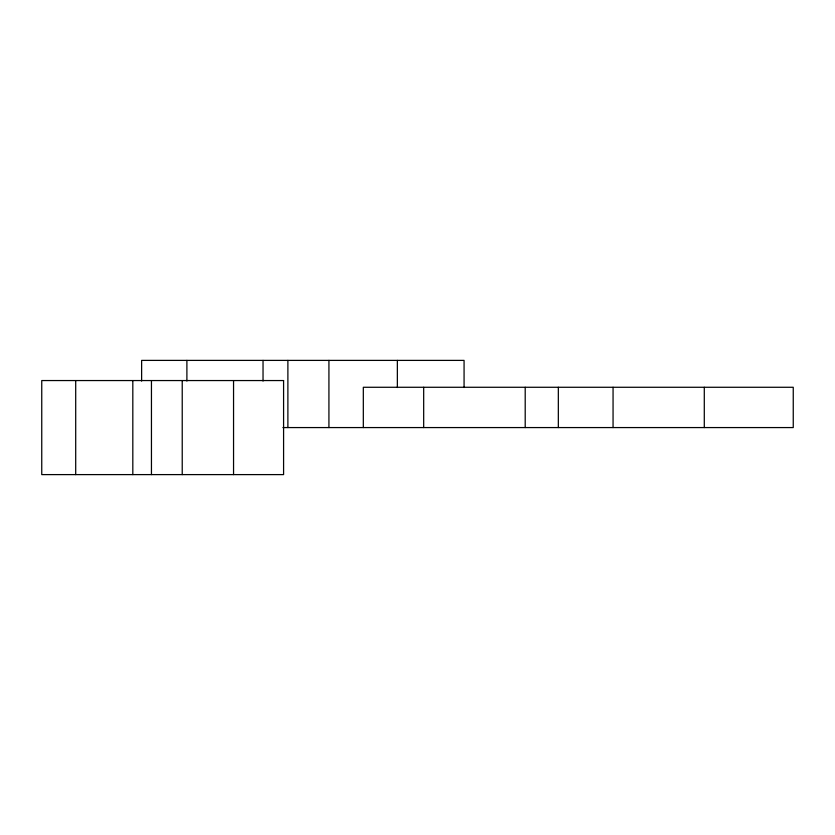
<?xml version="1.0" encoding="UTF-8"?>
<svg xmlns="http://www.w3.org/2000/svg" width="835" height="835" viewBox="0 0 835 835"><rect width="100%" height="100%" fill="white"/><g stroke="black" fill="none" stroke-linecap="round" stroke-linejoin="round"><path stroke-width="1.25" d="M282.919 427.572L793.25 427.572L793.25 387.273L363.319 387.273L363.319 427.572M704.291 387.273L704.291 427.572M613.057 387.273L613.057 427.572M558.333 387.273L558.333 427.572M525.205 387.273L525.205 427.572M464.072 387.523L464.072 360.396L141.626 360.396L141.626 381.073M423.679 387.273L423.679 427.572M397.356 360.396L397.356 387.523M328.927 360.396L328.927 427.572M287.887 360.396L287.887 427.572M263.035 360.396L263.035 381.073M233.549 380.551L233.549 474.604M186.894 360.396L186.894 381.073M182.228 380.551L182.228 474.604M151.448 380.551L151.448 474.604M132.817 380.551L132.817 474.604M75.703 380.551L75.703 474.604M283.587 380.551L41.75 380.551L41.75 474.604L283.587 474.604L283.587 380.551"/></g></svg>
